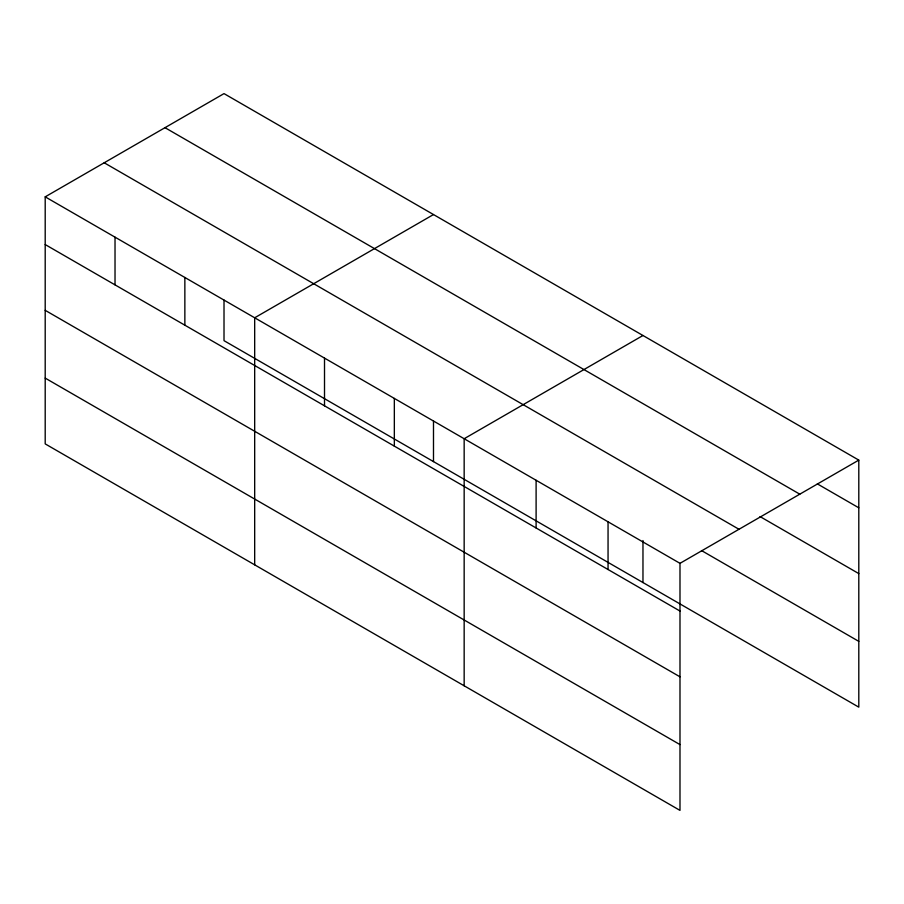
<?xml version="1.0" encoding="UTF-8"?>
<svg xmlns="http://www.w3.org/2000/svg" width="904" height="904" viewBox="0 0 904 904"><rect width="100%" height="100%" fill="white"/><g stroke="black" fill="none" stroke-linecap="round" stroke-linejoin="round"><path stroke-width="1.36" d="M679.989 676.825L679.989 563.339L45.2 196.846L45.2 443.887L679.989 810.391L679.989 676.825L45.2 310.332M224.011 300.071L224.011 340.661L858.8 707.154L858.8 460.113L224.011 93.609L45.2 196.846M433.491 214.553L254.679 317.79L254.679 564.831M642.97 335.497L464.159 438.734L464.159 685.774M679.989 563.339L858.8 460.113M817.34 483.877L858.8 507.811M165.003 127.679L799.791 494.172M760.027 516.568L858.8 573.599M104.209 162.776L738.997 529.281M701.504 550.559L858.8 641.365M45.2 244.555L679.989 611.047M45.2 378.109L679.989 744.602M642.97 540.558L642.97 582.549M608.053 521.811L608.053 569.509M536.106 480.273L536.106 527.97M433.491 421.015L433.491 461.605M394.336 398.415L394.336 446.124M324.513 358.108L324.513 405.806M184.857 277.471L184.857 325.18M115.023 237.164L115.023 284.862"/></g></svg>
